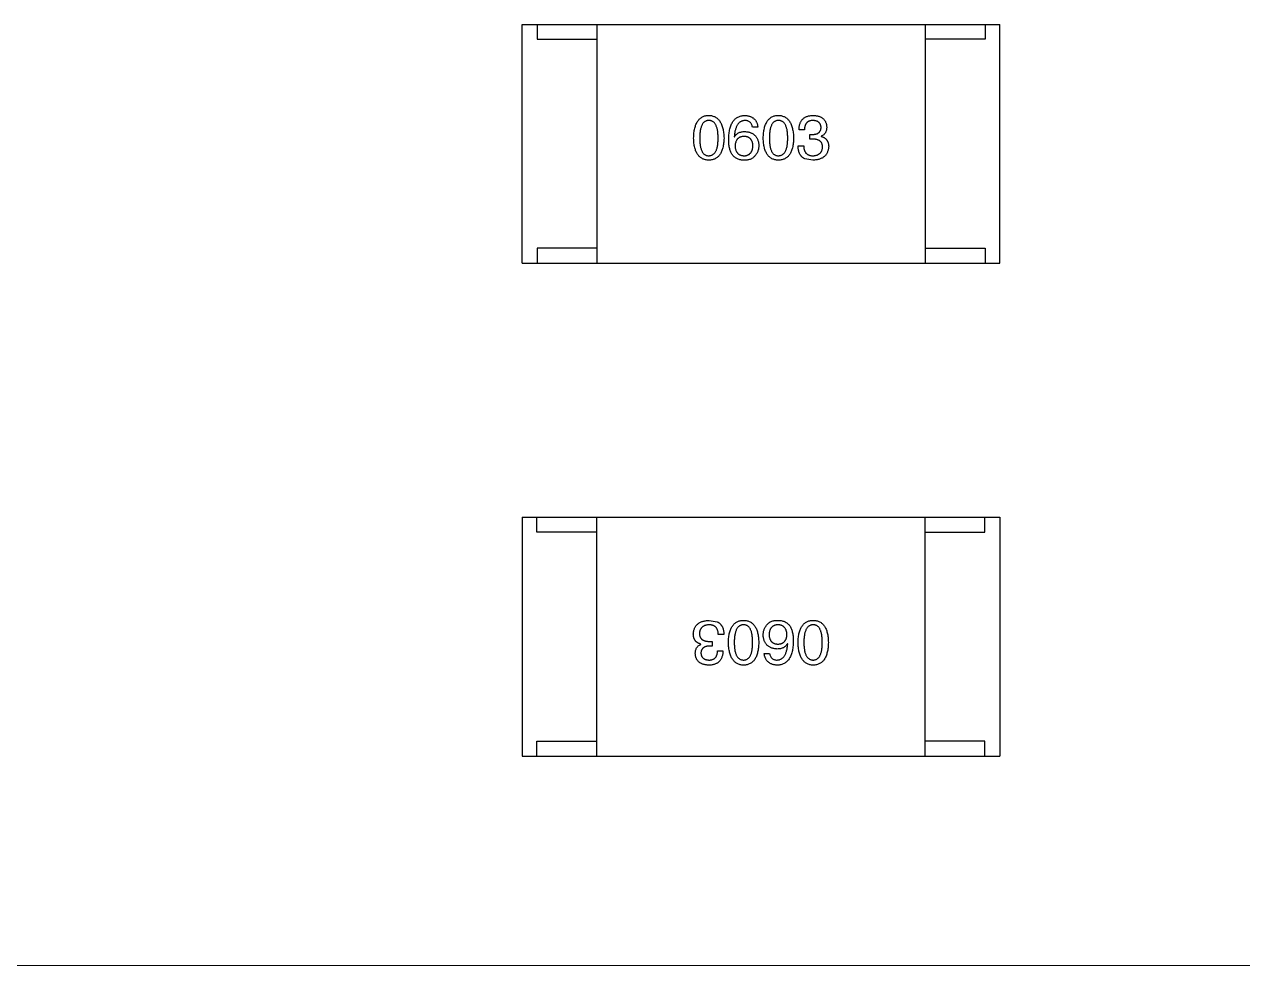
# Model space of a CAD drawing. Header units: inches. Extents: x -190 to 160, y -110 to 38.
# Drawn here: x 127.723 to 131.803, y -58.499 to -55.346 of the extents above; entities that cross this region are included whole.
import ezdxf

# ---------------------------------------------------------------- set-up
doc = ezdxf.new("R2010")
doc.units = ezdxf.units.IN
doc.header["$LTSCALE"] = 1.21
doc.header["$MEASUREMENT"] = 0
doc.layers.get('0').update_dxf_attribs({"linetype": 'CONTINUOUS'})

msp = doc.modelspace()

# ---------------------------------------------------------------- linework, layer by layer
at = {"color": 7, "linetype": 'Continuous'}
for p, q in [((129.39, -55.3463), (130.99, -55.3463)), ((129.39, -56.1463), (129.39, -55.3463)), ((129.44, -55.3463), (129.44, -55.3963)), ((129.64, -55.3463), (129.64, -56.1463)), ((130.74, -55.3463), (130.74, -56.1463)), ((130.94, -55.3463), (130.94, -55.3963)), ((130.99, -56.1463), (130.99, -55.3463)), ((129.44, -55.3963), (129.64, -55.3963)), ((130.94, -55.3963), (130.74, -55.3963)), ((130.1005, -55.7224), (130.1013, -55.7232)), ((130.1792, -55.6904), (130.1611, -55.6904)), ((130.3353, -55.6994), (130.3172, -55.6994)), ((130.3533, -55.715), (130.3631, -55.715)), ((130.3533, -55.7306), (130.3533, -55.715)), ((130.3918, -55.7208), (130.3918, -55.7216)), ((130.3139, -55.7535), (130.3328, -55.7535)), ((130.3623, -55.7306), (130.3533, -55.7306)), ((130.3631, -55.8011), (130.3361, -55.7962)), ((129.64, -56.0963), (129.44, -56.0963)), ((129.44, -56.0963), (129.44, -56.1463)), ((130.74, -56.0963), (130.94, -56.0963)), ((130.94, -56.0963), (130.94, -56.1463)), ((129.39, -56.1463), (130.99, -56.1463)), ((129.3896, -56.9972), (130.9896, -56.9972)), ((129.3896, -56.9972), (129.3896, -57.7972)), ((129.4396, -57.0472), (129.4396, -56.9972)), ((129.6396, -57.7972), (129.6396, -56.9972)), ((130.7396, -57.7972), (130.7396, -56.9972)), ((130.9396, -57.0472), (130.9396, -56.9972)), ((130.9896, -56.9972), (130.9896, -57.7972)), ((129.6396, -57.0472), (129.4396, -57.0472)), ((130.7396, -57.0472), (130.9396, -57.0472)), ((130.0165, -57.3423), (130.0435, -57.3473)), ((130.0657, -57.3899), (130.0468, -57.3899)), ((129.9878, -57.4227), (129.9878, -57.4218)), ((130.0263, -57.4284), (130.0165, -57.4284)), ((130.0173, -57.4128), (130.0263, -57.4128)), ((130.0263, -57.4128), (130.0263, -57.4284)), ((130.2792, -57.421), (130.2783, -57.4202)), ((130.0444, -57.444), (130.0624, -57.444)), ((130.2005, -57.453), (130.2185, -57.453)), ((129.4396, -57.7472), (129.6396, -57.7472)), ((129.4396, -57.7972), (129.4396, -57.7472)), ((130.9396, -57.7472), (130.7396, -57.7472)), ((130.9396, -57.7972), (130.9396, -57.7472)), ((129.3896, -57.7972), (130.9896, -57.7972)), ((121.7756, -58.4986), (134.7756, -58.497))]:
    msp.add_line(p, q, dxfattribs=at)
for points, knots in [([(129.9642, -55.7273), (129.9643, -55.7243), (129.9645, -55.7184), (129.9653, -55.7098), (129.9664, -55.7018), (129.9679, -55.6944), (129.9698, -55.6876), (129.972, -55.6813), (129.9746, -55.6757), (129.9776, -55.6706), (129.981, -55.6661), (129.9847, -55.6621), (129.9889, -55.6588), (129.9934, -55.656), (129.9983, -55.6539), (130.0035, -55.6523), (130.0092, -55.6514), (130.0131, -55.6512), (130.015, -55.6511)], [0, 0, 0, 0, 0.088823, 0.172287, 0.250296, 0.323438, 0.392244, 0.456221, 0.516635, 0.573871, 0.628, 0.680335, 0.731489, 0.782557, 0.834044, 0.886738, 0.942089, 1, 1, 1, 1]), ([(130.015, -55.6683), (130.0138, -55.6684), (130.0114, -55.6684), (130.0079, -55.6691), (130.0047, -55.6703), (130.0017, -55.6719), (129.999, -55.674), (129.9964, -55.6766), (129.9942, -55.6796), (129.9922, -55.6831), (129.9904, -55.6871), (129.9889, -55.6914), (129.9876, -55.6963), (129.9865, -55.7016), (129.9857, -55.7074), (129.9852, -55.7136), (129.9848, -55.7203), (129.9847, -55.7249), (129.9847, -55.7273)], [0, 0, 0, 0, 0.049764, 0.097007, 0.143217, 0.188577, 0.235116, 0.282997, 0.333719, 0.387776, 0.445989, 0.508679, 0.576563, 0.649481, 0.728235, 0.812722, 0.903548, 1, 1, 1, 1]), ([(130.015, -55.6511), (130.017, -55.6512), (130.0208, -55.6514), (130.0264, -55.6525), (130.0316, -55.6542), (130.0364, -55.6564), (130.0409, -55.6591), (130.045, -55.6625), (130.0487, -55.6665), (130.0521, -55.671), (130.0551, -55.6761), (130.0577, -55.6817), (130.06, -55.6879), (130.0619, -55.6947), (130.0634, -55.7021), (130.0646, -55.71), (130.0655, -55.7184), (130.0657, -55.7243), (130.0659, -55.7273)], [0, 0, 0, 0, 0.057415, 0.112361, 0.16496, 0.216437, 0.267441, 0.318839, 0.371478, 0.426325, 0.483626, 0.544235, 0.608673, 0.677374, 0.750405, 0.828394, 0.911525, 1, 1, 1, 1]), ([(130.0462, -55.7273), (130.0462, -55.7249), (130.0461, -55.7203), (130.0458, -55.7136), (130.0452, -55.7074), (130.0443, -55.7016), (130.0432, -55.6963), (130.0419, -55.6914), (130.0403, -55.6871), (130.0385, -55.6831), (130.0364, -55.6796), (130.0341, -55.6766), (130.0315, -55.674), (130.0287, -55.6719), (130.0257, -55.6703), (130.0223, -55.6691), (130.0188, -55.6684), (130.0163, -55.6684), (130.015, -55.6683)], [0, 0, 0, 0, 0.095719, 0.185854, 0.269738, 0.347952, 0.420315, 0.487894, 0.550245, 0.608186, 0.662454, 0.713283, 0.761375, 0.808209, 0.854301, 0.901312, 0.949396, 1, 1, 1, 1]), ([(130.0816, -55.7306), (130.0817, -55.7274), (130.0819, -55.7213), (130.0828, -55.7125), (130.0839, -55.7042), (130.0855, -55.6966), (130.0875, -55.6895), (130.0899, -55.683), (130.0926, -55.6771), (130.0958, -55.6718), (130.0994, -55.6671), (130.1034, -55.663), (130.1078, -55.6595), (130.1126, -55.6566), (130.1178, -55.6543), (130.1235, -55.6526), (130.1295, -55.6515), (130.1336, -55.6512), (130.1357, -55.6511)], [0, 0, 0, 0, 0.087517, 0.169686, 0.246944, 0.319347, 0.387088, 0.450961, 0.511075, 0.567974, 0.622351, 0.675039, 0.726853, 0.778688, 0.83093, 0.884738, 0.941043, 1, 1, 1, 1]), ([(130.1357, -55.6683), (130.1344, -55.6684), (130.1319, -55.6686), (130.1282, -55.6695), (130.1247, -55.6706), (130.1215, -55.6723), (130.1185, -55.6742), (130.1157, -55.6767), (130.1132, -55.6795), (130.1108, -55.6826), (130.1087, -55.6863), (130.1069, -55.6903), (130.1052, -55.6947), (130.1038, -55.6994), (130.1026, -55.7046), (130.1017, -55.7102), (130.1009, -55.7162), (130.1006, -55.7203), (130.1005, -55.7224)], [0, 0, 0, 0, 0.054741, 0.107075, 0.158339, 0.208382, 0.258772, 0.310045, 0.362765, 0.417822, 0.475982, 0.537466, 0.602901, 0.673037, 0.747247, 0.826291, 0.910782, 1, 1, 1, 1]), ([(130.1357, -55.6511), (130.1373, -55.6512), (130.1404, -55.6515), (130.1449, -55.6522), (130.1492, -55.6531), (130.1531, -55.6544), (130.1569, -55.6559), (130.1603, -55.6577), (130.1634, -55.6598), (130.1663, -55.6621), (130.1689, -55.6647), (130.1712, -55.6676), (130.1732, -55.6707), (130.175, -55.6741), (130.1765, -55.6778), (130.1776, -55.6818), (130.1786, -55.686), (130.179, -55.6889), (130.1792, -55.6904)], [0, 0, 0, 0, 0.073784, 0.144317, 0.211047, 0.274818, 0.336501, 0.395724, 0.453465, 0.510016, 0.566585, 0.622844, 0.680328, 0.739335, 0.800408, 0.863904, 0.93053, 1, 1, 1, 1]), ([(130.1611, -55.6904), (130.1607, -55.6887), (130.16, -55.6854), (130.1582, -55.6808), (130.1558, -55.6769), (130.1528, -55.6737), (130.1493, -55.6713), (130.1453, -55.6695), (130.1407, -55.6685), (130.1374, -55.6684), (130.1357, -55.6683)], [0, 0, 0, 0, 0.1439, 0.274233, 0.394478, 0.509388, 0.621911, 0.738504, 0.863414, 1, 1, 1, 1]), ([(130.1974, -55.7273), (130.1975, -55.7243), (130.1977, -55.7184), (130.1984, -55.7098), (130.1995, -55.7018), (130.2011, -55.6944), (130.2029, -55.6876), (130.2052, -55.6813), (130.2078, -55.6757), (130.2108, -55.6706), (130.2141, -55.6661), (130.2179, -55.6621), (130.222, -55.6588), (130.2265, -55.656), (130.2314, -55.6539), (130.2367, -55.6523), (130.2423, -55.6514), (130.2462, -55.6512), (130.2482, -55.6511)], [0, 0, 0, 0, 0.088823, 0.172287, 0.250296, 0.323438, 0.392244, 0.456221, 0.516635, 0.573871, 0.628, 0.680335, 0.731489, 0.782557, 0.834044, 0.886738, 0.942089, 1, 1, 1, 1]), ([(130.2482, -55.6683), (130.247, -55.6684), (130.2446, -55.6684), (130.2411, -55.6691), (130.2379, -55.6703), (130.2349, -55.6719), (130.2321, -55.674), (130.2296, -55.6766), (130.2273, -55.6796), (130.2254, -55.6831), (130.2236, -55.6871), (130.222, -55.6914), (130.2208, -55.6963), (130.2197, -55.7016), (130.2189, -55.7074), (130.2183, -55.7136), (130.2179, -55.7203), (130.2179, -55.7249), (130.2179, -55.7273)], [0, 0, 0, 0, 0.049764, 0.097007, 0.143217, 0.188577, 0.235116, 0.282997, 0.333719, 0.387776, 0.445989, 0.508679, 0.576563, 0.649481, 0.728235, 0.812722, 0.903548, 1, 1, 1, 1]), ([(130.2482, -55.6511), (130.2502, -55.6512), (130.254, -55.6514), (130.2595, -55.6525), (130.2647, -55.6542), (130.2695, -55.6564), (130.274, -55.6591), (130.2781, -55.6625), (130.2818, -55.6665), (130.2852, -55.671), (130.2882, -55.6761), (130.2909, -55.6817), (130.2931, -55.6879), (130.295, -55.6947), (130.2966, -55.7021), (130.2978, -55.71), (130.2986, -55.7184), (130.2989, -55.7243), (130.299, -55.7273)], [0, 0, 0, 0, 0.057415, 0.112361, 0.16496, 0.216437, 0.267441, 0.318839, 0.371478, 0.426325, 0.483626, 0.544235, 0.608673, 0.677374, 0.750405, 0.828394, 0.911525, 1, 1, 1, 1]), ([(130.2793, -55.7273), (130.2793, -55.7249), (130.2793, -55.7203), (130.2789, -55.7136), (130.2783, -55.7074), (130.2775, -55.7016), (130.2764, -55.6963), (130.2751, -55.6914), (130.2735, -55.6871), (130.2717, -55.6831), (130.2696, -55.6796), (130.2673, -55.6766), (130.2647, -55.674), (130.2619, -55.6719), (130.2588, -55.6703), (130.2555, -55.6691), (130.2519, -55.6684), (130.2495, -55.6684), (130.2482, -55.6683)], [0, 0, 0, 0, 0.095719, 0.185854, 0.269738, 0.347952, 0.420315, 0.487894, 0.550245, 0.608186, 0.662454, 0.713283, 0.761375, 0.808209, 0.854301, 0.901312, 0.949396, 1, 1, 1, 1]), ([(130.3172, -55.6994), (130.3173, -55.6975), (130.3174, -55.6938), (130.3181, -55.6884), (130.319, -55.6833), (130.3204, -55.6786), (130.3222, -55.6743), (130.3242, -55.6704), (130.3266, -55.6668), (130.3295, -55.6635), (130.3326, -55.6607), (130.3362, -55.6582), (130.3401, -55.6561), (130.3443, -55.6543), (130.3489, -55.6529), (130.3539, -55.652), (130.3592, -55.6513), (130.3629, -55.6511), (130.3648, -55.6511)], [0, 0, 0, 0, 0.074804, 0.144899, 0.211458, 0.274554, 0.334363, 0.392059, 0.448123, 0.503024, 0.558154, 0.613471, 0.670844, 0.729926, 0.792003, 0.857405, 0.926768, 1, 1, 1, 1]), ([(130.3639, -55.6683), (130.3628, -55.6683), (130.3606, -55.6684), (130.3575, -55.6687), (130.3545, -55.6693), (130.3517, -55.6702), (130.3492, -55.6713), (130.3468, -55.6726), (130.3447, -55.6742), (130.3428, -55.6761), (130.3411, -55.6781), (130.3396, -55.6805), (130.3384, -55.683), (130.3373, -55.6859), (130.3364, -55.6889), (130.3359, -55.6922), (130.3354, -55.6958), (130.3353, -55.6982), (130.3353, -55.6994)], [0, 0, 0, 0, 0.069877, 0.136363, 0.198671, 0.257968, 0.315462, 0.370709, 0.425568, 0.479847, 0.535753, 0.592303, 0.651386, 0.713311, 0.778642, 0.84836, 0.921866, 1, 1, 1, 1]), ([(130.391, -55.6913), (130.3909, -55.6904), (130.3907, -55.6886), (130.3902, -55.6861), (130.3896, -55.6837), (130.3887, -55.6815), (130.3877, -55.6795), (130.3864, -55.6776), (130.3851, -55.6759), (130.3834, -55.6744), (130.3816, -55.673), (130.3797, -55.6719), (130.3775, -55.6708), (130.3751, -55.67), (130.3726, -55.6693), (130.3699, -55.6688), (130.367, -55.6684), (130.365, -55.6683), (130.3639, -55.6683)], [0, 0, 0, 0, 0.067655, 0.132224, 0.194132, 0.253145, 0.309858, 0.366002, 0.421361, 0.47702, 0.532632, 0.590536, 0.65067, 0.713258, 0.779588, 0.848803, 0.921949, 1, 1, 1, 1]), ([(130.3648, -55.6511), (130.3665, -55.6512), (130.3698, -55.6513), (130.3747, -55.652), (130.3793, -55.6529), (130.3835, -55.6541), (130.3875, -55.6555), (130.3911, -55.6572), (130.3944, -55.6592), (130.3974, -55.6615), (130.4001, -55.664), (130.4024, -55.6669), (130.4045, -55.67), (130.4062, -55.6734), (130.4076, -55.677), (130.4087, -55.681), (130.4095, -55.6852), (130.4097, -55.6881), (130.4099, -55.6896)], [0, 0, 0, 0, 0.077845, 0.151584, 0.221397, 0.287366, 0.350104, 0.410398, 0.467998, 0.524388, 0.579979, 0.635152, 0.690917, 0.747936, 0.806661, 0.867861, 0.932479, 1, 1, 1, 1]), ([(130.1013, -55.7232), (130.1022, -55.7218), (130.1038, -55.719), (130.107, -55.7153), (130.1107, -55.7121), (130.1148, -55.7095), (130.1194, -55.7076), (130.1244, -55.7062), (130.1299, -55.7053), (130.1337, -55.7052), (130.1357, -55.7052)], [0, 0, 0, 0, 0.122276, 0.239997, 0.35611, 0.473903, 0.59404, 0.720428, 0.855383, 1, 1, 1, 1]), ([(130.1333, -55.7216), (130.1321, -55.7216), (130.1298, -55.7217), (130.1266, -55.7222), (130.1235, -55.7229), (130.1206, -55.7238), (130.118, -55.725), (130.1155, -55.7264), (130.1133, -55.7281), (130.1113, -55.73), (130.1095, -55.7321), (130.1079, -55.7345), (130.1065, -55.7371), (130.1054, -55.7399), (130.1045, -55.743), (130.1037, -55.7463), (130.1032, -55.7498), (130.103, -55.7523), (130.1029, -55.7535)], [0, 0, 0, 0, 0.070453, 0.136523, 0.199866, 0.260392, 0.318446, 0.374657, 0.430182, 0.485556, 0.541071, 0.598396, 0.657208, 0.718642, 0.783247, 0.851631, 0.923928, 1, 1, 1, 1]), ([(130.1628, -55.7527), (130.1627, -55.7515), (130.1625, -55.7491), (130.162, -55.7457), (130.1613, -55.7424), (130.1604, -55.7394), (130.1592, -55.7367), (130.1579, -55.7341), (130.1563, -55.7318), (130.1546, -55.7297), (130.1526, -55.7279), (130.1505, -55.7263), (130.1481, -55.7249), (130.1455, -55.7238), (130.1428, -55.7229), (130.1398, -55.7222), (130.1366, -55.7217), (130.1344, -55.7216), (130.1333, -55.7216)], [0, 0, 0, 0, 0.076288, 0.14871, 0.216387, 0.281386, 0.342528, 0.402111, 0.4591, 0.514852, 0.569974, 0.625644, 0.682226, 0.740156, 0.800362, 0.863471, 0.930116, 1, 1, 1, 1]), ([(130.1357, -55.7052), (130.1375, -55.7054), (130.1411, -55.7057), (130.1462, -55.7066), (130.151, -55.7077), (130.1555, -55.7093), (130.1596, -55.7111), (130.1634, -55.7132), (130.1669, -55.7157), (130.17, -55.7185), (130.1728, -55.7215), (130.1752, -55.725), (130.1773, -55.7287), (130.179, -55.7327), (130.1804, -55.7371), (130.1814, -55.7417), (130.1822, -55.7467), (130.1823, -55.7501), (130.1824, -55.7519)], [0, 0, 0, 0, 0.074228, 0.144548, 0.211288, 0.274576, 0.335162, 0.393915, 0.450599, 0.506657, 0.562409, 0.618617, 0.676096, 0.735061, 0.79654, 0.860906, 0.928473, 1, 1, 1, 1]), ([(130.3631, -55.715), (130.3642, -55.715), (130.3663, -55.7149), (130.3694, -55.7145), (130.3723, -55.714), (130.375, -55.7133), (130.3775, -55.7124), (130.3797, -55.7113), (130.3818, -55.7101), (130.3836, -55.7087), (130.3853, -55.7071), (130.3867, -55.7054), (130.388, -55.7034), (130.389, -55.7013), (130.3898, -55.6991), (130.3904, -55.6966), (130.3908, -55.694), (130.3909, -55.6922), (130.391, -55.6913)], [0, 0, 0, 0, 0.079415, 0.154091, 0.22508, 0.29186, 0.355026, 0.415127, 0.472418, 0.528511, 0.583551, 0.638361, 0.693547, 0.750023, 0.807857, 0.868401, 0.932259, 1, 1, 1, 1]), ([(130.4099, -55.6896), (130.4098, -55.6914), (130.4097, -55.695), (130.4089, -55.7001), (130.4074, -55.7047), (130.4055, -55.7089), (130.4029, -55.7126), (130.3998, -55.7159), (130.396, -55.7186), (130.3932, -55.72), (130.3918, -55.7208)], [0, 0, 0, 0, 0.143686, 0.277942, 0.40333, 0.521785, 0.638573, 0.755208, 0.874773, 1, 1, 1, 1]), ([(130.3918, -55.7216), (130.3928, -55.7219), (130.3948, -55.7225), (130.3976, -55.7236), (130.4001, -55.725), (130.4026, -55.7264), (130.4048, -55.728), (130.4068, -55.7297), (130.4087, -55.7316), (130.4103, -55.7336), (130.4117, -55.7358), (130.413, -55.7382), (130.4141, -55.7406), (130.4149, -55.7433), (130.4156, -55.746), (130.416, -55.749), (130.4164, -55.752), (130.4164, -55.7541), (130.4164, -55.7552)], [0, 0, 0, 0, 0.069445, 0.136039, 0.200011, 0.261745, 0.322328, 0.381403, 0.438864, 0.496655, 0.554398, 0.612391, 0.672266, 0.733005, 0.79604, 0.861293, 0.928785, 1, 1, 1, 1]), ([(130.015, -55.8011), (130.0131, -55.801), (130.0092, -55.8008), (130.0035, -55.7999), (129.9983, -55.7983), (129.9934, -55.7963), (129.9889, -55.7936), (129.9847, -55.7904), (129.981, -55.7866), (129.9776, -55.7822), (129.9746, -55.7773), (129.972, -55.7718), (129.9698, -55.7658), (129.9679, -55.7592), (129.9664, -55.752), (129.9653, -55.7443), (129.9645, -55.736), (129.9643, -55.7303), (129.9642, -55.7273)], [0, 0, 0, 0, 0.059135, 0.115606, 0.169241, 0.221578, 0.273261, 0.324749, 0.377329, 0.431642, 0.488541, 0.548597, 0.612232, 0.680174, 0.752504, 0.829777, 0.912307, 1, 1, 1, 1]), ([(129.9847, -55.7273), (129.9847, -55.7297), (129.9848, -55.7343), (129.9852, -55.741), (129.9857, -55.7472), (129.9865, -55.753), (129.9876, -55.7583), (129.9889, -55.7632), (129.9904, -55.7676), (129.9922, -55.7715), (129.9942, -55.775), (129.9964, -55.778), (129.999, -55.7806), (130.0017, -55.7827), (130.0047, -55.7844), (130.0079, -55.7855), (130.0114, -55.7862), (130.0138, -55.7863), (130.015, -55.7863)], [0, 0, 0, 0, 0.096457, 0.187288, 0.27178, 0.350132, 0.423455, 0.491343, 0.554037, 0.612253, 0.666313, 0.717038, 0.764921, 0.811214, 0.856775, 0.902988, 0.950234, 1, 1, 1, 1]), ([(130.015, -55.7863), (130.0163, -55.7863), (130.0188, -55.7861), (130.0223, -55.7853), (130.0257, -55.7841), (130.0287, -55.7824), (130.0316, -55.7803), (130.0341, -55.7777), (130.0364, -55.7746), (130.0385, -55.7711), (130.0404, -55.7672), (130.0419, -55.7628), (130.0432, -55.758), (130.0443, -55.7527), (130.0452, -55.747), (130.0458, -55.7408), (130.0461, -55.7342), (130.0462, -55.7297), (130.0462, -55.7273)], [0, 0, 0, 0, 0.050879, 0.099377, 0.146973, 0.193618, 0.240619, 0.289461, 0.34047, 0.395283, 0.453059, 0.515633, 0.582666, 0.655287, 0.732971, 0.815933, 0.905166, 1, 1, 1, 1]), ([(130.0659, -55.7273), (130.0658, -55.7303), (130.0656, -55.736), (130.0648, -55.7443), (130.0637, -55.752), (130.0622, -55.7592), (130.0603, -55.7658), (130.0581, -55.7718), (130.0555, -55.7773), (130.0525, -55.7822), (130.0491, -55.7866), (130.0454, -55.7904), (130.0412, -55.7936), (130.0367, -55.7963), (130.0318, -55.7983), (130.0265, -55.7999), (130.0209, -55.8008), (130.017, -55.801), (130.015, -55.8011)], [0, 0, 0, 0, 0.08769, 0.170218, 0.24749, 0.319818, 0.387758, 0.451391, 0.511445, 0.568185, 0.622681, 0.67526, 0.726746, 0.778428, 0.830764, 0.884397, 0.940866, 1, 1, 1, 1]), ([(130.0923, -55.7814), (130.0914, -55.7799), (130.0897, -55.7766), (130.0875, -55.7714), (130.0857, -55.7657), (130.0842, -55.7596), (130.083, -55.753), (130.0822, -55.7459), (130.0817, -55.7384), (130.0816, -55.7332), (130.0816, -55.7306)], [0, 0, 0, 0, 0.101889, 0.209155, 0.322694, 0.442863, 0.569758, 0.70479, 0.848502, 1, 1, 1, 1]), ([(130.1029, -55.7535), (130.103, -55.7548), (130.1032, -55.7574), (130.1037, -55.761), (130.1045, -55.7644), (130.1054, -55.7676), (130.1066, -55.7705), (130.108, -55.7731), (130.1096, -55.7756), (130.1115, -55.7777), (130.1135, -55.7797), (130.1159, -55.7814), (130.1183, -55.7829), (130.1211, -55.784), (130.124, -55.785), (130.1272, -55.7857), (130.1305, -55.7862), (130.1329, -55.7863), (130.1341, -55.7863)], [0, 0, 0, 0, 0.076467, 0.148148, 0.216496, 0.280559, 0.342274, 0.401168, 0.458322, 0.514073, 0.569257, 0.62465, 0.68124, 0.739113, 0.799947, 0.862804, 0.929597, 1, 1, 1, 1]), ([(130.1341, -55.7863), (130.1352, -55.7862), (130.1373, -55.7861), (130.1404, -55.7855), (130.1433, -55.7847), (130.146, -55.7837), (130.1485, -55.7824), (130.1508, -55.7809), (130.1529, -55.7791), (130.1548, -55.7771), (130.1565, -55.7749), (130.158, -55.7724), (130.1593, -55.7697), (130.1604, -55.7668), (130.1613, -55.7636), (130.162, -55.7602), (130.1625, -55.7565), (130.1627, -55.754), (130.1628, -55.7527)], [0, 0, 0, 0, 0.066682, 0.130303, 0.190802, 0.248749, 0.30534, 0.361219, 0.415721, 0.471765, 0.528279, 0.586428, 0.64659, 0.710143, 0.776461, 0.846692, 0.921137, 1, 1, 1, 1]), ([(130.1824, -55.7519), (130.1824, -55.7537), (130.1823, -55.7571), (130.1816, -55.7622), (130.1805, -55.7671), (130.1788, -55.7718), (130.1767, -55.7764), (130.1742, -55.7807), (130.1712, -55.7849), (130.1689, -55.7875), (130.1677, -55.7888)], [0, 0, 0, 0, 0.12904, 0.253809, 0.377066, 0.499122, 0.621469, 0.744665, 0.870607, 1, 1, 1, 1]), ([(130.2482, -55.8011), (130.2462, -55.801), (130.2423, -55.8008), (130.2367, -55.7999), (130.2314, -55.7983), (130.2265, -55.7963), (130.222, -55.7936), (130.2179, -55.7904), (130.2141, -55.7866), (130.2108, -55.7822), (130.2078, -55.7773), (130.2052, -55.7718), (130.2029, -55.7658), (130.2011, -55.7592), (130.1995, -55.752), (130.1984, -55.7443), (130.1977, -55.736), (130.1975, -55.7303), (130.1974, -55.7273)], [0, 0, 0, 0, 0.059135, 0.115606, 0.169241, 0.221578, 0.273261, 0.324749, 0.377329, 0.431642, 0.488541, 0.548597, 0.612232, 0.680174, 0.752504, 0.829777, 0.912307, 1, 1, 1, 1]), ([(130.2179, -55.7273), (130.2179, -55.7297), (130.2179, -55.7343), (130.2183, -55.741), (130.2189, -55.7472), (130.2197, -55.753), (130.2208, -55.7583), (130.222, -55.7632), (130.2236, -55.7676), (130.2254, -55.7715), (130.2273, -55.775), (130.2296, -55.778), (130.2321, -55.7806), (130.2349, -55.7827), (130.2378, -55.7844), (130.2411, -55.7855), (130.2446, -55.7862), (130.247, -55.7863), (130.2482, -55.7863)], [0, 0, 0, 0, 0.096457, 0.187288, 0.27178, 0.350132, 0.423455, 0.491343, 0.554037, 0.612253, 0.666313, 0.717038, 0.764921, 0.811214, 0.856775, 0.902988, 0.950234, 1, 1, 1, 1]), ([(130.2482, -55.7863), (130.2495, -55.7863), (130.2519, -55.7861), (130.2555, -55.7853), (130.2588, -55.7841), (130.2619, -55.7824), (130.2647, -55.7803), (130.2673, -55.7777), (130.2696, -55.7746), (130.2717, -55.7711), (130.2735, -55.7672), (130.2751, -55.7628), (130.2764, -55.758), (130.2775, -55.7527), (130.2783, -55.747), (130.2789, -55.7408), (130.2793, -55.7342), (130.2793, -55.7297), (130.2793, -55.7273)], [0, 0, 0, 0, 0.050879, 0.099377, 0.146973, 0.193618, 0.240619, 0.289461, 0.34047, 0.395283, 0.453059, 0.515633, 0.582666, 0.655287, 0.732971, 0.815933, 0.905166, 1, 1, 1, 1]), ([(130.299, -55.7273), (130.2989, -55.7303), (130.2987, -55.736), (130.2979, -55.7443), (130.2969, -55.752), (130.2953, -55.7592), (130.2935, -55.7658), (130.2912, -55.7718), (130.2886, -55.7773), (130.2856, -55.7822), (130.2823, -55.7866), (130.2785, -55.7904), (130.2744, -55.7936), (130.2698, -55.7963), (130.2649, -55.7983), (130.2597, -55.7999), (130.2541, -55.8008), (130.2502, -55.801), (130.2482, -55.8011)], [0, 0, 0, 0, 0.08769, 0.170218, 0.24749, 0.319818, 0.387758, 0.451391, 0.511445, 0.568185, 0.622681, 0.67526, 0.726746, 0.778428, 0.830764, 0.884397, 0.940866, 1, 1, 1, 1]), ([(130.3361, -55.7962), (130.3352, -55.7958), (130.3335, -55.7949), (130.3311, -55.7934), (130.3288, -55.7917), (130.3267, -55.7898), (130.3247, -55.7878), (130.3229, -55.7856), (130.3213, -55.7832), (130.3199, -55.7806), (130.3186, -55.7778), (130.3174, -55.7749), (130.3164, -55.7718), (130.3156, -55.7685), (130.3149, -55.765), (130.3144, -55.7613), (130.3141, -55.7575), (130.314, -55.7549), (130.3139, -55.7535)], [0, 0, 0, 0, 0.056906, 0.113264, 0.168825, 0.223843, 0.279195, 0.335267, 0.392098, 0.450414, 0.51054, 0.572219, 0.636652, 0.703156, 0.773102, 0.845505, 0.921063, 1, 1, 1, 1]), ([(130.3328, -55.7535), (130.3329, -55.7549), (130.333, -55.7574), (130.3334, -55.7612), (130.3341, -55.7646), (130.335, -55.7679), (130.3361, -55.7708), (130.3375, -55.7735), (130.3391, -55.776), (130.3409, -55.7782), (130.343, -55.7801), (130.3453, -55.7818), (130.3479, -55.7832), (130.3507, -55.7843), (130.3536, -55.7852), (130.3569, -55.7859), (130.3603, -55.7863), (130.3627, -55.7863), (130.3639, -55.7863)], [0, 0, 0, 0, 0.07723, 0.149593, 0.217944, 0.282232, 0.34411, 0.402297, 0.458791, 0.513966, 0.568538, 0.623291, 0.679957, 0.737243, 0.798142, 0.86118, 0.928728, 1, 1, 1, 1]), ([(130.3959, -55.7576), (130.3959, -55.7566), (130.3959, -55.7544), (130.3955, -55.7513), (130.3948, -55.7485), (130.3939, -55.7458), (130.3927, -55.7434), (130.3912, -55.7411), (130.3895, -55.7391), (130.3875, -55.7373), (130.3853, -55.7357), (130.3828, -55.7343), (130.38, -55.7332), (130.377, -55.7322), (130.3737, -55.7315), (130.3701, -55.731), (130.3663, -55.7306), (130.3637, -55.7306), (130.3623, -55.7306)], [0, 0, 0, 0, 0.066518, 0.129194, 0.188613, 0.245254, 0.300032, 0.353805, 0.407079, 0.461108, 0.516272, 0.574141, 0.634837, 0.699275, 0.767504, 0.840272, 0.917505, 1, 1, 1, 1]), ([(130.4164, -55.7552), (130.4163, -55.757), (130.416, -55.7605), (130.4151, -55.7655), (130.4139, -55.7702), (130.4122, -55.7746), (130.4102, -55.7787), (130.4078, -55.7824), (130.4051, -55.7858), (130.4019, -55.7889), (130.3984, -55.7916), (130.3944, -55.7939), (130.3901, -55.796), (130.3855, -55.7977), (130.3804, -55.799), (130.375, -55.8001), (130.3692, -55.8008), (130.3652, -55.801), (130.3631, -55.8011)], [0, 0, 0, 0, 0.068236, 0.132937, 0.194125, 0.253174, 0.310181, 0.365986, 0.421096, 0.476216, 0.532352, 0.590232, 0.649824, 0.71274, 0.778406, 0.848058, 0.921922, 1, 1, 1, 1]), ([(130.3639, -55.7863), (130.3652, -55.7863), (130.3676, -55.7861), (130.371, -55.7856), (130.3743, -55.7849), (130.3773, -55.784), (130.3801, -55.7829), (130.3826, -55.7816), (130.385, -55.7801), (130.3871, -55.7784), (130.389, -55.7765), (130.3907, -55.7744), (130.3921, -55.7721), (130.3934, -55.7696), (130.3944, -55.7669), (130.3951, -55.764), (130.3957, -55.7609), (130.3958, -55.7587), (130.3959, -55.7576)], [0, 0, 0, 0, 0.076694, 0.149502, 0.218019, 0.283183, 0.345589, 0.405199, 0.462852, 0.519478, 0.575313, 0.630559, 0.687006, 0.744638, 0.804006, 0.866059, 0.931486, 1, 1, 1, 1]), ([(130.1308, -55.8011), (130.1287, -55.801), (130.1247, -55.8007), (130.1189, -55.7996), (130.1135, -55.7981), (130.1084, -55.7959), (130.1038, -55.7931), (130.0995, -55.7898), (130.0956, -55.7859), (130.0934, -55.7829), (130.0923, -55.7814)], [0, 0, 0, 0, 0.137449, 0.267856, 0.393219, 0.514735, 0.63397, 0.753734, 0.874967, 1, 1, 1, 1]), ([(130.1677, -55.7888), (130.1667, -55.7899), (130.1649, -55.792), (130.1614, -55.7946), (130.1575, -55.7968), (130.1531, -55.7985), (130.1482, -55.7999), (130.1428, -55.8007), (130.137, -55.8012), (130.1329, -55.8011), (130.1308, -55.8011)], [0, 0, 0, 0, 0.105033, 0.21147, 0.321511, 0.438526, 0.563605, 0.698055, 0.843218, 1, 1, 1, 1]), ([(129.9632, -57.3882), (129.9633, -57.3864), (129.9636, -57.3829), (129.9645, -57.3779), (129.9657, -57.3732), (129.9674, -57.3688), (129.9694, -57.3647), (129.9718, -57.361), (129.9746, -57.3576), (129.9777, -57.3545), (129.9813, -57.3518), (129.9852, -57.3495), (129.9895, -57.3474), (129.9942, -57.3457), (129.9992, -57.3444), (130.0046, -57.3433), (130.0104, -57.3426), (130.0144, -57.3424), (130.0165, -57.3423)], [0, 0, 0, 0, 0.068236, 0.132937, 0.194125, 0.253174, 0.310181, 0.365986, 0.421096, 0.476216, 0.532352, 0.590232, 0.649824, 0.71274, 0.778406, 0.848058, 0.921922, 1, 1, 1, 1]), ([(130.0157, -57.3571), (130.0145, -57.3572), (130.0121, -57.3573), (130.0086, -57.3579), (130.0054, -57.3586), (130.0023, -57.3594), (129.9995, -57.3605), (129.997, -57.3618), (129.9946, -57.3633), (129.9925, -57.365), (129.9906, -57.367), (129.9889, -57.369), (129.9875, -57.3714), (129.9863, -57.3739), (129.9853, -57.3765), (129.9845, -57.3794), (129.984, -57.3825), (129.9838, -57.3847), (129.9837, -57.3858)], [0, 0, 0, 0, 0.076694, 0.149502, 0.218019, 0.283183, 0.345589, 0.405199, 0.462852, 0.519478, 0.575313, 0.630559, 0.687006, 0.744638, 0.804006, 0.866059, 0.931486, 1, 1, 1, 1]), ([(130.0468, -57.3899), (130.0468, -57.3885), (130.0467, -57.386), (130.0462, -57.3823), (130.0456, -57.3788), (130.0446, -57.3756), (130.0435, -57.3726), (130.0421, -57.3699), (130.0405, -57.3675), (130.0387, -57.3652), (130.0366, -57.3633), (130.0343, -57.3616), (130.0318, -57.3602), (130.029, -57.3591), (130.026, -57.3582), (130.0227, -57.3576), (130.0193, -57.3571), (130.0169, -57.3571), (130.0157, -57.3571)], [0, 0, 0, 0, 0.07723, 0.149593, 0.217944, 0.282232, 0.34411, 0.402297, 0.458791, 0.513966, 0.568538, 0.623291, 0.679957, 0.737243, 0.798142, 0.86118, 0.928728, 1, 1, 1, 1]), ([(130.0435, -57.3473), (130.0444, -57.3477), (130.0461, -57.3485), (130.0486, -57.35), (130.0509, -57.3517), (130.053, -57.3536), (130.0549, -57.3556), (130.0567, -57.3578), (130.0583, -57.3602), (130.0598, -57.3628), (130.0611, -57.3656), (130.0622, -57.3685), (130.0632, -57.3717), (130.064, -57.375), (130.0647, -57.3784), (130.0652, -57.3821), (130.0655, -57.3859), (130.0656, -57.3885), (130.0657, -57.3899)], [0, 0, 0, 0, 0.056906, 0.113264, 0.168825, 0.223843, 0.279195, 0.335267, 0.392098, 0.450414, 0.51054, 0.572219, 0.636652, 0.703156, 0.773102, 0.845505, 0.921063, 1, 1, 1, 1]), ([(130.0806, -57.4161), (130.0807, -57.4132), (130.0809, -57.4074), (130.0817, -57.3992), (130.0828, -57.3914), (130.0843, -57.3843), (130.0862, -57.3777), (130.0884, -57.3716), (130.091, -57.3661), (130.094, -57.3612), (130.0974, -57.3568), (130.1011, -57.353), (130.1053, -57.3498), (130.1098, -57.3471), (130.1147, -57.3451), (130.1199, -57.3435), (130.1256, -57.3426), (130.1294, -57.3424), (130.1314, -57.3423)], [0, 0, 0, 0, 0.08769, 0.170218, 0.24749, 0.319818, 0.387758, 0.451391, 0.511445, 0.568185, 0.622681, 0.67526, 0.726746, 0.778428, 0.830764, 0.884397, 0.940866, 1, 1, 1, 1]), ([(130.1314, -57.3571), (130.1302, -57.3572), (130.1277, -57.3573), (130.1241, -57.3581), (130.1208, -57.3593), (130.1178, -57.361), (130.1149, -57.3631), (130.1124, -57.3658), (130.11, -57.3688), (130.108, -57.3723), (130.1061, -57.3762), (130.1046, -57.3806), (130.1032, -57.3854), (130.1022, -57.3907), (130.1013, -57.3964), (130.1007, -57.4026), (130.1004, -57.4092), (130.1003, -57.4138), (130.1003, -57.4161)], [0, 0, 0, 0, 0.050879, 0.099377, 0.146973, 0.193618, 0.240619, 0.289461, 0.34047, 0.395283, 0.453059, 0.515633, 0.582666, 0.655287, 0.732971, 0.815933, 0.905166, 1, 1, 1, 1]), ([(130.1314, -57.3423), (130.1334, -57.3424), (130.1373, -57.3426), (130.1429, -57.3435), (130.1482, -57.3451), (130.1531, -57.3471), (130.1576, -57.3498), (130.1617, -57.353), (130.1655, -57.3568), (130.1688, -57.3612), (130.1719, -57.3661), (130.1745, -57.3716), (130.1767, -57.3777), (130.1786, -57.3843), (130.1801, -57.3914), (130.1812, -57.3992), (130.182, -57.4074), (130.1822, -57.4132), (130.1823, -57.4161)], [0, 0, 0, 0, 0.059135, 0.115606, 0.169241, 0.221578, 0.273261, 0.324749, 0.377329, 0.431642, 0.488541, 0.548597, 0.612232, 0.680174, 0.752504, 0.829777, 0.912307, 1, 1, 1, 1]), ([(130.1618, -57.4161), (130.1617, -57.4137), (130.1617, -57.4091), (130.1613, -57.4024), (130.1608, -57.3962), (130.16, -57.3904), (130.1589, -57.3851), (130.1576, -57.3802), (130.1561, -57.3758), (130.1543, -57.3719), (130.1523, -57.3684), (130.15, -57.3654), (130.1475, -57.3628), (130.1448, -57.3607), (130.1418, -57.3591), (130.1385, -57.3579), (130.1351, -57.3572), (130.1327, -57.3571), (130.1314, -57.3571)], [0, 0, 0, 0, 0.096457, 0.187288, 0.27178, 0.350132, 0.423455, 0.491343, 0.554037, 0.612253, 0.666313, 0.717038, 0.764921, 0.811214, 0.856775, 0.902988, 0.950234, 1, 1, 1, 1]), ([(130.1972, -57.3915), (130.1972, -57.3898), (130.1973, -57.3863), (130.198, -57.3812), (130.1992, -57.3763), (130.2008, -57.3716), (130.2029, -57.3671), (130.2054, -57.3627), (130.2084, -57.3585), (130.2108, -57.3559), (130.2119, -57.3546)], [0, 0, 0, 0, 0.12904, 0.253809, 0.377066, 0.499122, 0.621469, 0.744665, 0.870607, 1, 1, 1, 1]), ([(130.2119, -57.3546), (130.2129, -57.3536), (130.2148, -57.3514), (130.2183, -57.3488), (130.2222, -57.3466), (130.2266, -57.3449), (130.2314, -57.3435), (130.2368, -57.3427), (130.2427, -57.3422), (130.2467, -57.3423), (130.2488, -57.3423)], [0, 0, 0, 0, 0.105033, 0.21147, 0.321511, 0.438526, 0.563605, 0.698055, 0.843218, 1, 1, 1, 1]), ([(130.2456, -57.3571), (130.2445, -57.3572), (130.2423, -57.3574), (130.2392, -57.3579), (130.2363, -57.3587), (130.2336, -57.3597), (130.2311, -57.361), (130.2288, -57.3625), (130.2267, -57.3643), (130.2248, -57.3663), (130.2231, -57.3685), (130.2216, -57.371), (130.2203, -57.3737), (130.2192, -57.3766), (130.2183, -57.3798), (130.2176, -57.3832), (130.2171, -57.3869), (130.2169, -57.3894), (130.2169, -57.3907)], [0, 0, 0, 0, 0.066682, 0.130303, 0.190802, 0.248749, 0.30534, 0.361219, 0.415721, 0.471765, 0.528279, 0.586428, 0.64659, 0.710143, 0.776461, 0.846692, 0.921137, 1, 1, 1, 1]), ([(130.2767, -57.3899), (130.2766, -57.3886), (130.2765, -57.3861), (130.2759, -57.3824), (130.2751, -57.379), (130.2742, -57.3759), (130.273, -57.3729), (130.2716, -57.3703), (130.27, -57.3678), (130.2681, -57.3657), (130.2661, -57.3637), (130.2638, -57.3621), (130.2613, -57.3606), (130.2585, -57.3594), (130.2556, -57.3584), (130.2524, -57.3577), (130.2491, -57.3572), (130.2467, -57.3571), (130.2456, -57.3571)], [0, 0, 0, 0, 0.076467, 0.148148, 0.216496, 0.280559, 0.342274, 0.401168, 0.458322, 0.514073, 0.569257, 0.62465, 0.68124, 0.739113, 0.799947, 0.862804, 0.929597, 1, 1, 1, 1]), ([(130.2488, -57.3423), (130.2509, -57.3424), (130.2549, -57.3427), (130.2607, -57.3438), (130.2661, -57.3454), (130.2712, -57.3476), (130.2759, -57.3503), (130.2801, -57.3537), (130.284, -57.3575), (130.2862, -57.3605), (130.2874, -57.362)], [0, 0, 0, 0, 0.137449, 0.267856, 0.393219, 0.514735, 0.63397, 0.753734, 0.874967, 1, 1, 1, 1]), ([(130.3138, -57.4161), (130.3139, -57.4132), (130.3141, -57.4074), (130.3148, -57.3992), (130.3159, -57.3914), (130.3174, -57.3843), (130.3193, -57.3777), (130.3216, -57.3716), (130.3242, -57.3661), (130.3271, -57.3612), (130.3305, -57.3568), (130.3343, -57.353), (130.3384, -57.3498), (130.3429, -57.3471), (130.3478, -57.3451), (130.3531, -57.3435), (130.3587, -57.3426), (130.3626, -57.3424), (130.3646, -57.3423)], [0, 0, 0, 0, 0.08769, 0.170218, 0.24749, 0.319818, 0.387758, 0.451391, 0.511445, 0.568185, 0.622681, 0.67526, 0.726746, 0.778428, 0.830764, 0.884397, 0.940866, 1, 1, 1, 1]), ([(130.3646, -57.3571), (130.3633, -57.3572), (130.3609, -57.3573), (130.3573, -57.3581), (130.354, -57.3593), (130.3509, -57.361), (130.3481, -57.3631), (130.3455, -57.3658), (130.3432, -57.3688), (130.3411, -57.3723), (130.3393, -57.3762), (130.3377, -57.3806), (130.3364, -57.3854), (130.3353, -57.3907), (130.3345, -57.3964), (130.3339, -57.4026), (130.3335, -57.4092), (130.3335, -57.4138), (130.3334, -57.4161)], [0, 0, 0, 0, 0.050879, 0.099377, 0.146973, 0.193618, 0.240619, 0.289461, 0.34047, 0.395283, 0.453059, 0.515633, 0.582666, 0.655287, 0.732971, 0.815933, 0.905166, 1, 1, 1, 1]), ([(130.3646, -57.3423), (130.3666, -57.3424), (130.3705, -57.3426), (130.3761, -57.3435), (130.3813, -57.3451), (130.3862, -57.3471), (130.3908, -57.3498), (130.3949, -57.353), (130.3987, -57.3568), (130.402, -57.3612), (130.405, -57.3661), (130.4076, -57.3716), (130.4099, -57.3777), (130.4117, -57.3843), (130.4132, -57.3914), (130.4143, -57.3992), (130.4151, -57.4074), (130.4153, -57.4132), (130.4154, -57.4161)], [0, 0, 0, 0, 0.059135, 0.115606, 0.169241, 0.221578, 0.273261, 0.324749, 0.377329, 0.431642, 0.488541, 0.548597, 0.612232, 0.680174, 0.752504, 0.829777, 0.912307, 1, 1, 1, 1]), ([(130.3949, -57.4161), (130.3949, -57.4137), (130.3949, -57.4091), (130.3945, -57.4024), (130.3939, -57.3962), (130.3931, -57.3904), (130.392, -57.3851), (130.3908, -57.3802), (130.3892, -57.3758), (130.3874, -57.3719), (130.3854, -57.3684), (130.3832, -57.3654), (130.3807, -57.3628), (130.3779, -57.3607), (130.3749, -57.3591), (130.3717, -57.3579), (130.3682, -57.3572), (130.3658, -57.3571), (130.3646, -57.3571)], [0, 0, 0, 0, 0.096457, 0.187288, 0.27178, 0.350132, 0.423455, 0.491343, 0.554037, 0.612253, 0.666313, 0.717038, 0.764921, 0.811214, 0.856775, 0.902988, 0.950234, 1, 1, 1, 1]), ([(129.9878, -57.4218), (129.9868, -57.4215), (129.9849, -57.4209), (129.9821, -57.4198), (129.9795, -57.4184), (129.977, -57.417), (129.9748, -57.4154), (129.9728, -57.4137), (129.971, -57.4118), (129.9693, -57.4098), (129.9679, -57.4076), (129.9666, -57.4053), (129.9656, -57.4028), (129.9647, -57.4001), (129.964, -57.3974), (129.9636, -57.3945), (129.9633, -57.3914), (129.9632, -57.3893), (129.9632, -57.3882)], [0, 0, 0, 0, 0.069445, 0.136039, 0.200011, 0.261745, 0.322328, 0.381403, 0.438864, 0.496655, 0.554398, 0.612391, 0.672266, 0.733005, 0.79604, 0.861293, 0.928785, 1, 1, 1, 1]), ([(129.9837, -57.3858), (129.9837, -57.3869), (129.9838, -57.389), (129.9842, -57.3921), (129.9848, -57.3949), (129.9857, -57.3976), (129.9869, -57.4001), (129.9884, -57.4023), (129.9901, -57.4043), (129.9921, -57.4061), (129.9943, -57.4077), (129.9968, -57.4091), (129.9996, -57.4103), (130.0027, -57.4112), (130.006, -57.412), (130.0095, -57.4124), (130.0133, -57.4128), (130.016, -57.4128), (130.0173, -57.4128)], [0, 0, 0, 0, 0.066518, 0.129194, 0.188613, 0.245254, 0.300032, 0.353805, 0.407079, 0.461108, 0.516272, 0.574141, 0.634837, 0.699275, 0.767504, 0.840272, 0.917505, 1, 1, 1, 1]), ([(130.2439, -57.4382), (130.2421, -57.4381), (130.2385, -57.4377), (130.2334, -57.4368), (130.2286, -57.4357), (130.2241, -57.4342), (130.22, -57.4323), (130.2162, -57.4302), (130.2128, -57.4277), (130.2097, -57.425), (130.2069, -57.4219), (130.2045, -57.4184), (130.2024, -57.4147), (130.2006, -57.4107), (130.1993, -57.4063), (130.1982, -57.4017), (130.1975, -57.3967), (130.1973, -57.3933), (130.1972, -57.3915)], [0, 0, 0, 0, 0.074228, 0.144548, 0.211288, 0.274576, 0.335162, 0.393915, 0.450599, 0.506657, 0.562409, 0.618617, 0.676096, 0.735061, 0.79654, 0.860906, 0.928473, 1, 1, 1, 1]), ([(130.2169, -57.3907), (130.2169, -57.3919), (130.2171, -57.3943), (130.2176, -57.3978), (130.2184, -57.401), (130.2192, -57.404), (130.2204, -57.4067), (130.2217, -57.4093), (130.2233, -57.4116), (130.225, -57.4137), (130.227, -57.4155), (130.2291, -57.4171), (130.2315, -57.4185), (130.2341, -57.4197), (130.2369, -57.4206), (130.2399, -57.4212), (130.243, -57.4217), (130.2452, -57.4218), (130.2464, -57.4218)], [0, 0, 0, 0, 0.076288, 0.14871, 0.216387, 0.281386, 0.342528, 0.402111, 0.4591, 0.514852, 0.569974, 0.625644, 0.682226, 0.740156, 0.800362, 0.863471, 0.930116, 1, 1, 1, 1]), ([(130.2464, -57.4218), (130.2475, -57.4218), (130.2498, -57.4217), (130.2531, -57.4212), (130.2561, -57.4205), (130.259, -57.4196), (130.2617, -57.4185), (130.2641, -57.417), (130.2663, -57.4154), (130.2683, -57.4135), (130.2701, -57.4114), (130.2717, -57.409), (130.2731, -57.4064), (130.2742, -57.4035), (130.2752, -57.4004), (130.2759, -57.3971), (130.2764, -57.3936), (130.2766, -57.3911), (130.2767, -57.3899)], [0, 0, 0, 0, 0.070453, 0.136523, 0.199866, 0.260392, 0.318446, 0.374657, 0.430182, 0.485556, 0.541071, 0.598396, 0.657208, 0.718642, 0.783247, 0.851631, 0.923928, 1, 1, 1, 1]), ([(130.2874, -57.362), (130.2882, -57.3636), (130.29, -57.3668), (130.2921, -57.372), (130.294, -57.3777), (130.2954, -57.3838), (130.2966, -57.3904), (130.2974, -57.3975), (130.2979, -57.405), (130.298, -57.4102), (130.298, -57.4128)], [0, 0, 0, 0, 0.101889, 0.209155, 0.322694, 0.442863, 0.569758, 0.70479, 0.848502, 1, 1, 1, 1]), ([(129.9698, -57.4538), (129.9698, -57.452), (129.9699, -57.4484), (129.9708, -57.4433), (129.9722, -57.4387), (129.9741, -57.4345), (129.9767, -57.4308), (129.9799, -57.4276), (129.9836, -57.4248), (129.9864, -57.4234), (129.9878, -57.4227)], [0, 0, 0, 0, 0.143686, 0.277942, 0.40333, 0.521785, 0.638573, 0.755208, 0.874773, 1, 1, 1, 1]), ([(130.0165, -57.4284), (130.0154, -57.4284), (130.0133, -57.4285), (130.0102, -57.4289), (130.0073, -57.4295), (130.0046, -57.4301), (130.0022, -57.431), (129.9999, -57.4321), (129.9978, -57.4333), (129.996, -57.4347), (129.9943, -57.4363), (129.9929, -57.4381), (129.9916, -57.44), (129.9906, -57.4421), (129.9898, -57.4444), (129.9892, -57.4468), (129.9888, -57.4494), (129.9887, -57.4512), (129.9886, -57.4522)], [0, 0, 0, 0, 0.079415, 0.154091, 0.22508, 0.29186, 0.355026, 0.415127, 0.472418, 0.528511, 0.583551, 0.638361, 0.693547, 0.750023, 0.807857, 0.868401, 0.932259, 1, 1, 1, 1]), ([(130.1314, -57.4923), (130.1295, -57.4922), (130.1256, -57.492), (130.1201, -57.4909), (130.1149, -57.4893), (130.1101, -57.4871), (130.1056, -57.4843), (130.1015, -57.4809), (130.0978, -57.477), (130.0944, -57.4724), (130.0914, -57.4674), (130.0888, -57.4617), (130.0865, -57.4555), (130.0846, -57.4487), (130.0831, -57.4414), (130.0819, -57.4335), (130.081, -57.425), (130.0807, -57.4191), (130.0806, -57.4161)], [0, 0, 0, 0, 0.057415, 0.112361, 0.16496, 0.216437, 0.267441, 0.318839, 0.371478, 0.426325, 0.483626, 0.544235, 0.608673, 0.677374, 0.750405, 0.828394, 0.911525, 1, 1, 1, 1]), ([(130.1003, -57.4161), (130.1003, -57.4185), (130.1004, -57.4231), (130.1007, -57.4298), (130.1013, -57.436), (130.1021, -57.4418), (130.1032, -57.4471), (130.1046, -57.452), (130.1061, -57.4564), (130.1079, -57.4603), (130.1101, -57.4638), (130.1123, -57.4668), (130.1149, -57.4694), (130.1177, -57.4715), (130.1208, -57.4731), (130.1242, -57.4743), (130.1277, -57.475), (130.1302, -57.4751), (130.1314, -57.4751)], [0, 0, 0, 0, 0.095719, 0.185854, 0.269738, 0.347952, 0.420315, 0.487894, 0.550245, 0.608186, 0.662454, 0.713283, 0.761375, 0.808209, 0.854301, 0.901312, 0.949396, 1, 1, 1, 1]), ([(130.1314, -57.4751), (130.1327, -57.4751), (130.1351, -57.475), (130.1385, -57.4743), (130.1418, -57.4731), (130.1448, -57.4715), (130.1475, -57.4694), (130.15, -57.4668), (130.1523, -57.4638), (130.1543, -57.4603), (130.1561, -57.4564), (130.1576, -57.452), (130.1588, -57.4471), (130.16, -57.4418), (130.1608, -57.436), (130.1613, -57.4298), (130.1617, -57.4231), (130.1617, -57.4185), (130.1618, -57.4161)], [0, 0, 0, 0, 0.049764, 0.097007, 0.143217, 0.188577, 0.235116, 0.282997, 0.333719, 0.387776, 0.445989, 0.508679, 0.576563, 0.649481, 0.728235, 0.812722, 0.903548, 1, 1, 1, 1]), ([(130.1823, -57.4161), (130.1822, -57.4192), (130.182, -57.4251), (130.1812, -57.4336), (130.1801, -57.4416), (130.1786, -57.449), (130.1767, -57.4558), (130.1745, -57.4621), (130.1719, -57.4678), (130.1689, -57.4728), (130.1655, -57.4774), (130.1617, -57.4813), (130.1576, -57.4846), (130.1531, -57.4874), (130.1482, -57.4895), (130.1429, -57.4911), (130.1373, -57.4921), (130.1334, -57.4922), (130.1314, -57.4923)], [0, 0, 0, 0, 0.088823, 0.172287, 0.250296, 0.323438, 0.392244, 0.456221, 0.516635, 0.573871, 0.628, 0.680335, 0.731489, 0.782557, 0.834044, 0.886738, 0.942089, 1, 1, 1, 1]), ([(130.298, -57.4128), (130.2979, -57.416), (130.2977, -57.4221), (130.2969, -57.4309), (130.2957, -57.4392), (130.2941, -57.4469), (130.2922, -57.454), (130.2898, -57.4604), (130.287, -57.4663), (130.2838, -57.4716), (130.2802, -57.4763), (130.2762, -57.4804), (130.2718, -57.484), (130.267, -57.4869), (130.2618, -57.4892), (130.2562, -57.4909), (130.2502, -57.492), (130.246, -57.4922), (130.2439, -57.4923)], [0, 0, 0, 0, 0.087517, 0.169686, 0.246944, 0.319347, 0.387088, 0.450961, 0.511075, 0.567974, 0.622351, 0.675039, 0.726853, 0.778688, 0.83093, 0.884738, 0.941043, 1, 1, 1, 1]), ([(130.2783, -57.4202), (130.2775, -57.4216), (130.2758, -57.4244), (130.2726, -57.4282), (130.2689, -57.4313), (130.2648, -57.4339), (130.2602, -57.4358), (130.2552, -57.4372), (130.2497, -57.4381), (130.2459, -57.4382), (130.2439, -57.4382)], [0, 0, 0, 0, 0.122276, 0.239997, 0.35611, 0.473903, 0.59404, 0.720428, 0.855383, 1, 1, 1, 1]), ([(130.2439, -57.4751), (130.2452, -57.475), (130.2478, -57.4748), (130.2514, -57.474), (130.2549, -57.4728), (130.2581, -57.4712), (130.2612, -57.4692), (130.2639, -57.4668), (130.2665, -57.4639), (130.2688, -57.4608), (130.2709, -57.4572), (130.2727, -57.4532), (130.2744, -57.4488), (130.2758, -57.444), (130.277, -57.4388), (130.2779, -57.4332), (130.2787, -57.4273), (130.279, -57.4231), (130.2792, -57.421)], [0, 0, 0, 0, 0.054741, 0.107075, 0.158339, 0.208382, 0.258772, 0.310045, 0.362765, 0.417822, 0.475982, 0.537466, 0.602901, 0.673037, 0.747247, 0.826291, 0.910782, 1, 1, 1, 1]), ([(130.3646, -57.4923), (130.3626, -57.4922), (130.3588, -57.492), (130.3533, -57.4909), (130.3481, -57.4893), (130.3432, -57.4871), (130.3388, -57.4843), (130.3347, -57.4809), (130.3309, -57.477), (130.3276, -57.4724), (130.3246, -57.4674), (130.3219, -57.4617), (130.3196, -57.4555), (130.3177, -57.4487), (130.3162, -57.4414), (130.315, -57.4335), (130.3142, -57.425), (130.3139, -57.4191), (130.3138, -57.4161)], [0, 0, 0, 0, 0.057415, 0.112361, 0.16496, 0.216437, 0.267441, 0.318839, 0.371478, 0.426325, 0.483626, 0.544235, 0.608673, 0.677374, 0.750405, 0.828394, 0.911525, 1, 1, 1, 1]), ([(130.3334, -57.4161), (130.3335, -57.4185), (130.3335, -57.4231), (130.3339, -57.4298), (130.3345, -57.436), (130.3353, -57.4418), (130.3364, -57.4471), (130.3377, -57.452), (130.3393, -57.4564), (130.3411, -57.4603), (130.3432, -57.4638), (130.3455, -57.4668), (130.3481, -57.4694), (130.3509, -57.4715), (130.354, -57.4731), (130.3573, -57.4743), (130.3609, -57.475), (130.3633, -57.4751), (130.3646, -57.4751)], [0, 0, 0, 0, 0.095719, 0.185854, 0.269738, 0.347952, 0.420315, 0.487894, 0.550245, 0.608186, 0.662454, 0.713283, 0.761375, 0.808209, 0.854301, 0.901312, 0.949396, 1, 1, 1, 1]), ([(130.3646, -57.4751), (130.3658, -57.4751), (130.3682, -57.475), (130.3717, -57.4743), (130.3749, -57.4731), (130.3779, -57.4715), (130.3807, -57.4694), (130.3832, -57.4668), (130.3854, -57.4638), (130.3874, -57.4603), (130.3892, -57.4564), (130.3908, -57.452), (130.392, -57.4471), (130.3931, -57.4418), (130.3939, -57.436), (130.3945, -57.4298), (130.3949, -57.4231), (130.3949, -57.4185), (130.3949, -57.4161)], [0, 0, 0, 0, 0.049764, 0.097007, 0.143217, 0.188577, 0.235116, 0.282997, 0.333719, 0.387776, 0.445989, 0.508679, 0.576563, 0.649481, 0.728235, 0.812722, 0.903548, 1, 1, 1, 1]), ([(130.4154, -57.4161), (130.4153, -57.4192), (130.4151, -57.4251), (130.4143, -57.4336), (130.4132, -57.4416), (130.4117, -57.449), (130.4099, -57.4558), (130.4076, -57.4621), (130.405, -57.4678), (130.402, -57.4728), (130.3987, -57.4774), (130.3949, -57.4813), (130.3908, -57.4846), (130.3862, -57.4874), (130.3813, -57.4895), (130.3761, -57.4911), (130.3705, -57.4921), (130.3666, -57.4922), (130.3646, -57.4923)], [0, 0, 0, 0, 0.088823, 0.172287, 0.250296, 0.323438, 0.392244, 0.456221, 0.516635, 0.573871, 0.628, 0.680335, 0.731489, 0.782557, 0.834044, 0.886738, 0.942089, 1, 1, 1, 1]), ([(130.0149, -57.4923), (130.0131, -57.4922), (130.0098, -57.4921), (130.0049, -57.4914), (130.0004, -57.4906), (129.9961, -57.4894), (129.9922, -57.488), (129.9886, -57.4862), (129.9852, -57.4842), (129.9823, -57.482), (129.9796, -57.4794), (129.9772, -57.4765), (129.9752, -57.4734), (129.9734, -57.47), (129.972, -57.4664), (129.9709, -57.4624), (129.9701, -57.4582), (129.9699, -57.4553), (129.9698, -57.4538)], [0, 0, 0, 0, 0.077845, 0.151584, 0.221397, 0.287366, 0.350104, 0.410398, 0.467998, 0.524388, 0.579979, 0.635152, 0.690917, 0.747936, 0.806661, 0.867861, 0.932479, 1, 1, 1, 1]), ([(129.9886, -57.4522), (129.9887, -57.4531), (129.9889, -57.4548), (129.9894, -57.4573), (129.99, -57.4597), (129.9909, -57.4619), (129.9919, -57.4639), (129.9932, -57.4658), (129.9946, -57.4675), (129.9962, -57.469), (129.998, -57.4704), (130, -57.4716), (130.0021, -57.4726), (130.0045, -57.4734), (130.007, -57.4741), (130.0097, -57.4746), (130.0126, -57.475), (130.0146, -57.4751), (130.0157, -57.4751)], [0, 0, 0, 0, 0.067655, 0.132224, 0.194132, 0.253145, 0.309858, 0.366002, 0.421361, 0.47702, 0.532632, 0.590536, 0.65067, 0.713258, 0.779588, 0.848803, 0.921949, 1, 1, 1, 1]), ([(130.0624, -57.444), (130.0623, -57.4459), (130.0622, -57.4496), (130.0616, -57.455), (130.0606, -57.4601), (130.0592, -57.4648), (130.0575, -57.4691), (130.0554, -57.4731), (130.053, -57.4767), (130.0502, -57.4799), (130.047, -57.4828), (130.0435, -57.4852), (130.0396, -57.4874), (130.0353, -57.4891), (130.0307, -57.4905), (130.0257, -57.4915), (130.0204, -57.4922), (130.0167, -57.4923), (130.0149, -57.4923)], [0, 0, 0, 0, 0.074804, 0.144899, 0.211458, 0.274554, 0.334363, 0.392059, 0.448123, 0.503024, 0.558154, 0.613471, 0.670844, 0.729926, 0.792003, 0.857405, 0.926768, 1, 1, 1, 1]), ([(130.0157, -57.4751), (130.0168, -57.4751), (130.019, -57.4751), (130.0222, -57.4747), (130.0251, -57.4741), (130.0279, -57.4732), (130.0305, -57.4722), (130.0328, -57.4708), (130.0349, -57.4692), (130.0368, -57.4674), (130.0385, -57.4653), (130.04, -57.4629), (130.0413, -57.4604), (130.0423, -57.4576), (130.0432, -57.4545), (130.0438, -57.4512), (130.0442, -57.4477), (130.0443, -57.4452), (130.0444, -57.444)], [0, 0, 0, 0, 0.069877, 0.136363, 0.198671, 0.257968, 0.315462, 0.370709, 0.425568, 0.479847, 0.535753, 0.592303, 0.651386, 0.713311, 0.778642, 0.84836, 0.921866, 1, 1, 1, 1]), ([(130.2439, -57.4923), (130.2423, -57.4922), (130.2392, -57.4919), (130.2347, -57.4912), (130.2304, -57.4903), (130.2265, -57.489), (130.2228, -57.4875), (130.2193, -57.4857), (130.2162, -57.4837), (130.2133, -57.4813), (130.2107, -57.4787), (130.2085, -57.4758), (130.2064, -57.4727), (130.2046, -57.4693), (130.2031, -57.4656), (130.202, -57.4616), (130.201, -57.4574), (130.2007, -57.4545), (130.2005, -57.453)], [0, 0, 0, 0, 0.073784, 0.144317, 0.211047, 0.274818, 0.336501, 0.395724, 0.453465, 0.510016, 0.566585, 0.622844, 0.680328, 0.739335, 0.800408, 0.863904, 0.93053, 1, 1, 1, 1]), ([(130.2185, -57.453), (130.2189, -57.4547), (130.2196, -57.4581), (130.2215, -57.4626), (130.2238, -57.4665), (130.2268, -57.4697), (130.2303, -57.4721), (130.2344, -57.4739), (130.239, -57.475), (130.2422, -57.4751), (130.2439, -57.4751)], [0, 0, 0, 0, 0.1439, 0.274233, 0.394478, 0.509388, 0.621911, 0.738504, 0.863414, 1, 1, 1, 1])]:
    msp.add_open_spline(points, degree=3, knots=knots, dxfattribs=at)

doc.saveas('drawing.dxf')
